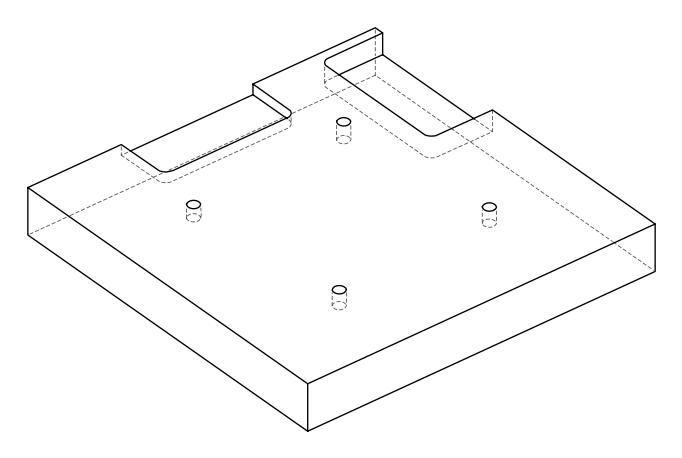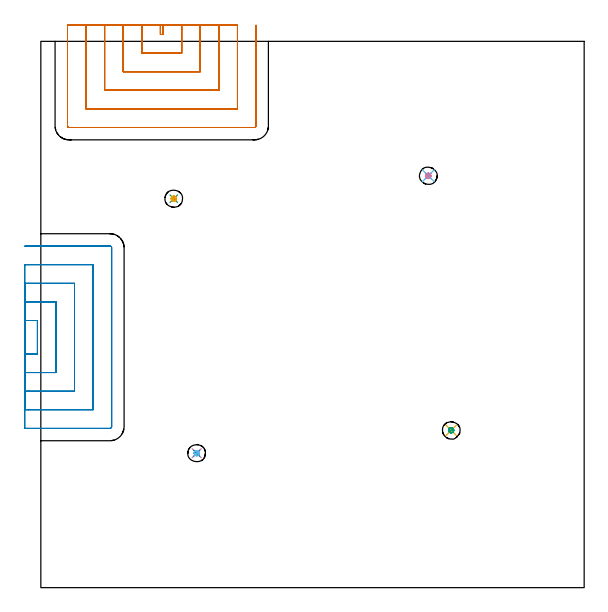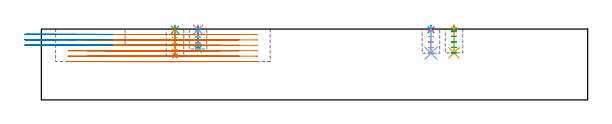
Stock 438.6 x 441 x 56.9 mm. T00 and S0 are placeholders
(PLAN: 14 operations, 3 tool changes, 33.2 min)
(1 SPOT_DRILL | STEP1POCKET | NXT0321_9005460120000 | 0.03 min | 2 mm3)
(2 SPOT_DRILL_1 | STEP1POCKET_1 | NXT0321_9005460120000 | 0.03 min | 2 mm3)
(3 SPOT_DRILL_2 | STEP1POCKET_2 | NXT0321_9005460120000 | 0.03 min | 3 mm3)
(4 SPOT_DRILL_3 | STEP1POCKET_3 | NXT0321_9005460120000 | 0.03 min | 12 mm3)
(5 DRILL_BLIND_HOLE_INTO_CENTER | STEP1POCKET | NXT0301_128 | 0.09 min | 2016 mm3)
(6 DRILL_BLIND_HOLE_INTO_CENTER_1 | STEP1POCKET_1 | NXT0301_128 | 0.09 min | 2062 mm3)
(7 DRILL_BLIND_HOLE_INTO_CENTER_2 | STEP1POCKET_2 | NXT0301_128 | 0.1 min | 2298 mm3)
(8 DRILL_BLIND_HOLE_INTO_CENTER_3 | STEP1POCKET_3 | NXT0301_128 | 0.07 min | 1678 mm3)
(9 MILL_ROUGH_BLIND_HOLE_CONTOUR | STEP1POCKET | NXT0201_013 | Spiral | 0.42 min | 948 mm3)
(10 MILL_ROUGH_BLIND_HOLE_CONTOUR_1 | STEP1POCKET_1 | NXT0201_013 | Spiral | 0.42 min | 961 mm3)
(11 MILL_ROUGH_BLIND_HOLE_CONTOUR_2 | STEP1POCKET_2 | NXT0201_013 | Spiral | 0.42 min | 1052 mm3)
(12 MILL_ROUGH_BLIND_HOLE_CONTOUR_3 | STEP1POCKET_3 | NXT0201_013 | Spiral | 0.34 min | 815 mm3)
(13 MILL_SLOT | SLOT_PARTIAL_RECTANGULAR | UGT0201_136 | Follow Part, ap 5, ae 75% | 21.76 min | 355912 mm3)
(14 MILL_SLOT_1 | SLOT_PARTIAL_RECTANGULAR_1 | UGT0201_136 | Follow Part, ap 5, ae 75% | 9.4 min | 143028 mm3)
(TOOL NXT0321_9005460120000 | NC Spot Drill, 142deg, 12mm, Carbide, Uncoated | D12 PA142 FL30 Z2)
(TOOL NXT0301_128 | Carbide Drill 12mm [861.1-1200-036A1-GP GC34] | D12 PA150 FL37.4 Z2)
(TOOL NXT0201_013 | ENDMILL 10mm | D10 FL30 Z4)
(TOOL UGT0201_136 | Carbide End Mill 20.0 | D20 FL30 Z4)
(OP 1 SPOT_DRILL)
G17 G21 G94 G90
T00 M6
G54
G17 G0 G90 X331.3 Y127. S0 M3
G43 Z66.9 H0
G94 G81 G98 Z56.293 F250. R59.9
G80
M5
M2
(OP 2 SPOT_DRILL_1)
G17 G21 G94 G90
T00 M6
G54
G17 G0 G90 X312.8 Y332.5 S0 M3
G43 Z66.9 H0
G94 G81 G98 Z56.293 F250. R59.9
G80
M5
M2
(OP 3 SPOT_DRILL_2)
G17 G21 G94 G90
T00 M6
G54
G17 G0 G90 X107.3 Y314. S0 M3
G43 Z66.9 H0
G94 G81 G98 Z56.293 F250. R59.9
G80
M5
M2
(OP 4 SPOT_DRILL_3)
G17 G21 G94 G90
T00 M6
G54
G17 G0 G90 X125.8 Y108.5 S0 M3
G43 Z66.9 H0
G94 G81 G98 Z56.293 F250. R59.9
G80
M5
M2
(OP 5 DRILL_BLIND_HOLE_INTO_CENTER)
G17 G21 G94 G90
T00 M6
G54
G17 G0 G90 X331.3 Y127. S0 M3
G43 Z66.9 H1
G94 G81 G98 Z37.8 F250. R58.9
G80
M5
M2
(OP 6 DRILL_BLIND_HOLE_INTO_CENTER_1)
G17 G21 G94 G90
T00 M6
G54
G17 G0 G90 X312.8 Y332.5 S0 M3
G43 Z66.9 H1
G94 G81 G98 Z37.5 F250. R58.9
G80
M5
M2
(OP 7 DRILL_BLIND_HOLE_INTO_CENTER_2)
G17 G21 G94 G90
T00 M6
G54
G17 G0 G90 X107.3 Y314. S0 M3
G43 Z66.9 H1
G94 G81 G98 Z35.4 F250. R58.9
G80
M5
M2
(OP 8 DRILL_BLIND_HOLE_INTO_CENTER_3)
G17 G21 G94 G90
T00 M6
G54
G17 G0 G90 X125.8 Y108.5 S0 M3
G43 Z66.9 H1
G94 G81 G98 Z40.9 F250. R58.9
G80
M5
M2
(OP 9 MILL_ROUGH_BLIND_HOLE_CONTOUR)
G17 G21 G94 G90
T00 M6
G54
G17 G0 G90 X331.3 Y127. S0 M3
G43 Z66.9 H0
Z55.48
G94 G3 X331.762 Y128.588 R0.861 F250.
X329.569 Y128.098 R1.588
X330.202 Y125.269 R2.05
X329.569 Y128.098 R-2.05
X329.885 Y126.684 R1.025
X331.3 Y127. R1.025
G0 Z51.06
G3 X331.762 Y128.588 R0.861
X329.569 Y128.098 R1.588
X330.202 Y125.269 R2.05
X329.569 Y128.098 R-2.05
X329.885 Y126.684 R1.025
X331.3 Y127. R1.025
G0 Z46.64
G3 X331.762 Y128.588 R0.861
X329.569 Y128.098 R1.588
X330.202 Y125.269 R2.05
X329.569 Y128.098 R-2.05
X329.885 Y126.684 R1.025
X331.3 Y127. R1.025
G0 Z42.22
G3 X331.762 Y128.588 R0.861
X329.569 Y128.098 R1.588
X330.202 Y125.269 R2.05
X329.569 Y128.098 R-2.05
X329.885 Y126.684 R1.025
X331.3 Y127. R1.025
G0 Z37.8
G3 X331.762 Y128.588 R0.861
X329.569 Y128.098 R1.588
X330.202 Y125.269 R2.05
X329.569 Y128.098 R-2.05
X329.885 Y126.684 R1.025
X331.3 Y127. R1.025
G0 Z66.9
M5
M2
(OP 10 MILL_ROUGH_BLIND_HOLE_CONTOUR_1)
G17 G21 G94 G90
T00 M6
G54
G17 G0 G90 X312.8 Y332.5 S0 M3
G43 Z66.9 H0
Z55.42
G94 G3 X313.262 Y334.088 R0.861 F250.
X311.069 Y333.598 R1.588
X311.702 Y330.769 R2.05
X311.069 Y333.598 R-2.05
X311.385 Y332.184 R1.025
X312.8 Y332.5 R1.025
G0 Z50.94
G3 X313.262 Y334.088 R0.861
X311.069 Y333.598 R1.588
X311.702 Y330.769 R2.05
X311.069 Y333.598 R-2.05
X311.385 Y332.184 R1.025
X312.8 Y332.5 R1.025
G0 Z46.46
G3 X313.262 Y334.088 R0.861
X311.069 Y333.598 R1.588
X311.702 Y330.769 R2.05
X311.069 Y333.598 R-2.05
X311.385 Y332.184 R1.025
X312.8 Y332.5 R1.025
G0 Z41.98
G3 X313.262 Y334.088 R0.861
X311.069 Y333.598 R1.588
X311.702 Y330.769 R2.05
X311.069 Y333.598 R-2.05
X311.385 Y332.184 R1.025
X312.8 Y332.5 R1.025
G0 Z37.5
G3 X313.262 Y334.088 R0.861
X311.069 Y333.598 R1.588
X311.702 Y330.769 R2.05
X311.069 Y333.598 R-2.05
X311.385 Y332.184 R1.025
X312.8 Y332.5 R1.025
G0 Z66.9
M5
M2
(OP 11 MILL_ROUGH_BLIND_HOLE_CONTOUR_2)
G17 G21 G94 G90
T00 M6
G54
G17 G0 G90 X107.3 Y314. S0 M3
G43 Z66.9 H0
Z55.
G94 G3 X107.762 Y315.588 R0.861 F250.
X105.569 Y315.098 R1.588
X106.202 Y312.269 R2.05
X105.569 Y315.098 R-2.05
X105.885 Y313.684 R1.025
X107.3 Y314. R1.025
G0 Z50.1
G3 X107.762 Y315.588 R0.861
X105.569 Y315.098 R1.588
X106.202 Y312.269 R2.05
X105.569 Y315.098 R-2.05
X105.885 Y313.684 R1.025
X107.3 Y314. R1.025
G0 Z45.2
G3 X107.762 Y315.588 R0.861
X105.569 Y315.098 R1.588
X106.202 Y312.269 R2.05
X105.569 Y315.098 R-2.05
X105.885 Y313.684 R1.025
X107.3 Y314. R1.025
G0 Z40.3
G3 X107.762 Y315.588 R0.861
X105.569 Y315.098 R1.588
X106.202 Y312.269 R2.05
X105.569 Y315.098 R-2.05
X105.885 Y313.684 R1.025
X107.3 Y314. R1.025
G0 Z35.4
G3 X107.762 Y315.588 R0.861
X105.569 Y315.098 R1.588
X106.202 Y312.269 R2.05
X105.569 Y315.098 R-2.05
X105.885 Y313.684 R1.025
X107.3 Y314. R1.025
G0 Z66.9
M5
M2
(OP 12 MILL_ROUGH_BLIND_HOLE_CONTOUR_3)
G17 G21 G94 G90
T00 M6
G54
G17 G0 G90 X125.8 Y108.5 S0 M3
G43 Z66.9 H0
Z55.15
G94 G3 X126.262 Y110.088 R0.861 F250.
X124.069 Y109.598 R1.588
X124.702 Y106.769 R2.05
X124.069 Y109.598 R-2.05
X124.385 Y108.184 R1.025
X125.8 Y108.5 R1.025
G0 Z50.4
G3 X126.262 Y110.088 R0.861
X124.069 Y109.598 R1.588
X124.702 Y106.769 R2.05
X124.069 Y109.598 R-2.05
X124.385 Y108.184 R1.025
X125.8 Y108.5 R1.025
G0 Z45.65
G3 X126.262 Y110.088 R0.861
X124.069 Y109.598 R1.588
X124.702 Y106.769 R2.05
X124.069 Y109.598 R-2.05
X124.385 Y108.184 R1.025
X125.8 Y108.5 R1.025
G0 Z40.9
G3 X126.262 Y110.088 R0.861
X124.069 Y109.598 R1.588
X124.702 Y106.769 R2.05
X124.069 Y109.598 R-2.05
X124.385 Y108.184 R1.025
X125.8 Y108.5 R1.025
G0 Z66.9
M5
M2
(OP 13 MILL_SLOT)
G17 G21 G94 G90
T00 M6
G54
G17 G0 G90 X96.5 Y454. S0 M3
G43 Z66.9 H0
Z52.55
G94 G1 Y451. F250.
Y446.5 F500.
X98.7
Y451.
Y454. F250.
X81.5
Y451.
Y431.5 F500.
X113.7
Y451.
Y454. F250.
X66.5
Y451.
Y416.5 F500.
X128.7
Y451.
Y454. F250.
X51.5
Y451.
Y401.5 F500.
X143.7
Y451.
Y454. F250.
X36.5
Y451.
Y386.5 F500.
X158.7
Y451.
Y454. F250.
X21.5
Y451.
Y372.8 F500.
G3 X22.8 Y371.5 R1.3
G1 X172.4
G3 X173.7 Y372.8 R1.3
G1 Y451.
Y454. F250.
G0 X96.5 Z48.2
G1 Y451.
Y446.5 F500.
X98.7
Y451.
Y454. F250.
X81.5
Y451.
Y431.5 F500.
X113.7
Y451.
Y454. F250.
X66.5
Y451.
Y416.5 F500.
X128.7
Y451.
Y454. F250.
X51.5
Y451.
Y401.5 F500.
X143.7
Y451.
Y454. F250.
X36.5
Y451.
Y386.5 F500.
X158.7
Y451.
Y454. F250.
X21.5
Y451.
Y372.8 F500.
G3 X22.8 Y371.5 R1.3
G1 X172.4
G3 X173.7 Y372.8 R1.3
G1 Y451.
Y454. F250.
G0 X96.5 Z43.85
G1 Y451.
Y446.5 F500.
X98.7
Y451.
Y454. F250.
X81.5
Y451.
Y431.5 F500.
X113.7
Y451.
Y454. F250.
X66.5
Y451.
Y416.5 F500.
X128.7
Y451.
Y454. F250.
X51.5
Y451.
Y401.5 F500.
X143.7
Y451.
Y454. F250.
X36.5
Y451.
Y386.5 F500.
X158.7
Y451.
Y454. F250.
X21.5
Y451.
Y372.8 F500.
G3 X22.8 Y371.5 R1.3
G1 X172.4
G3 X173.7 Y372.8 R1.3
G1 Y451.
Y454. F250.
G0 X96.5 Z39.5
G1 Y451.
Y446.5 F500.
X98.7
Y451.
Y454. F250.
X81.5
Y451.
Y431.5 F500.
X113.7
Y451.
Y454. F250.
X66.5
Y451.
Y416.5 F500.
X128.7
Y451.
Y454. F250.
X51.5
Y451.
Y401.5 F500.
X143.7
Y451.
Y454. F250.
X36.5
Y451.
Y386.5 F500.
X158.7
Y451.
Y454. F250.
X21.5
Y451.
Y372.8 F500.
G3 X22.8 Y371.5 R1.3
G1 X172.4
G3 X173.7 Y372.8 R1.3
G1 Y451.
Y454. F250.
G0 X96.5 Z35.15
G1 Y451.
Y446.5 F500.
X98.7
Y451.
Y454. F250.
X81.5
Y451.
Y431.5 F500.
X113.7
Y451.
Y454. F250.
X66.5
Y451.
Y416.5 F500.
X128.7
Y451.
Y454. F250.
X51.5
Y451.
Y401.5 F500.
X143.7
Y451.
Y454. F250.
X36.5
Y451.
Y386.5 F500.
X158.7
Y451.
Y454. F250.
X21.5
Y451.
Y372.8 F500.
G3 X22.8 Y371.5 R1.3
G1 X172.4
G3 X173.7 Y372.8 R1.3
G1 Y451.
Y454. F250.
G0 X96.5 Z30.8
G1 Y451.
Y446.5 F500.
X98.7
Y451.
Y454. F250.
X81.5
Y451.
Y431.5 F500.
X113.7
Y451.
Y454. F250.
X66.5
Y451.
Y416.5 F500.
X128.7
Y451.
Y454. F250.
X51.5
Y451.
Y401.5 F500.
X143.7
Y451.
Y454. F250.
X36.5
Y451.
Y386.5 F500.
X158.7
Y451.
Y454. F250.
X21.5
Y451.
Y372.8 F500.
G3 X22.8 Y371.5 R1.3
G1 X172.4
G3 X173.7 Y372.8 R1.3
G1 Y451.
Y454. F250.
G0 Z66.9
M5
M2
(OP 14 MILL_SLOT_1)
G17 G21 G94 G90
T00 M6
G54
G17 G0 G90 X-13. Y188.6 S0 M3
G43 Z66.9 H0
Z52.633
G94 G1 X-10. F250.
X-2.8 F500.
Y215.7
X-10.
X-13. F250.
Y173.6
X-10.
X12.2 F500.
Y230.7
X-10.
X-13. F250.
Y158.6
X-10.
X27.2 F500.
Y245.7
X-10.
X-13. F250.
Y143.6
X-10.
X42.2 F500.
Y260.7
X-10.
X-13. F250.
Y128.6
X-10.
X55.8 F500.
G3 X57.2 Y130. R1.4
G1 Y274.3
G3 X55.8 Y275.7 R1.4
G1 X-10.
X-13. F250.
G0 Y188.6 Z48.367
G1 X-10.
X-2.8 F500.
Y215.7
X-10.
X-13. F250.
Y173.6
X-10.
X12.2 F500.
Y230.7
X-10.
X-13. F250.
Y158.6
X-10.
X27.2 F500.
Y245.7
X-10.
X-13. F250.
Y143.6
X-10.
X42.2 F500.
Y260.7
X-10.
X-13. F250.
Y128.6
X-10.
X55.8 F500.
G3 X57.2 Y130. R1.4
G1 Y274.3
G3 X55.8 Y275.7 R1.4
G1 X-10.
X-13. F250.
G0 Y188.6 Z44.1
G1 X-10.
X-2.8 F500.
Y215.7
X-10.
X-13. F250.
Y173.6
X-10.
X12.2 F500.
Y230.7
X-10.
X-13. F250.
Y158.6
X-10.
X27.2 F500.
Y245.7
X-10.
X-13. F250.
Y143.6
X-10.
X42.2 F500.
Y260.7
X-10.
X-13. F250.
Y128.6
X-10.
X55.8 F500.
G3 X57.2 Y130. R1.4
G1 Y274.3
G3 X55.8 Y275.7 R1.4
G1 X-10.
X-13. F250.
G0 Z66.9
M5
M2
